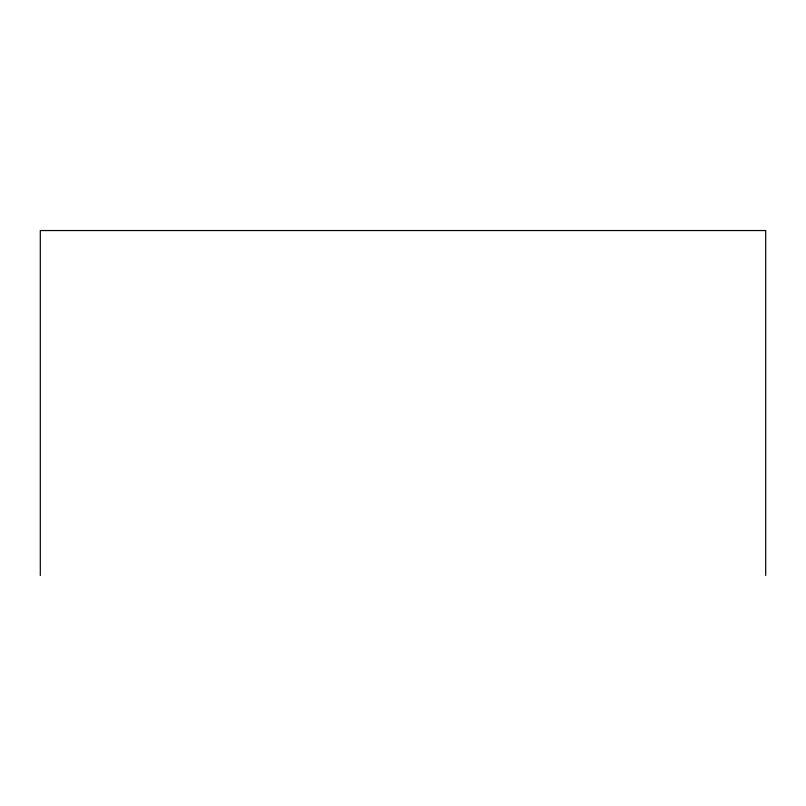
<?xml version="1.0" encoding="UTF-8"?>
<svg xmlns="http://www.w3.org/2000/svg" width="806" height="806" viewBox="0 0 806 806"><rect width="100%" height="100%" fill="white"/><g stroke="black" fill="none" stroke-linecap="round" stroke-linejoin="round"><path stroke-width="1.21" d="M765.7 575.454L765.7 230.546L40.3 230.546L40.3 575.454"/></g></svg>
